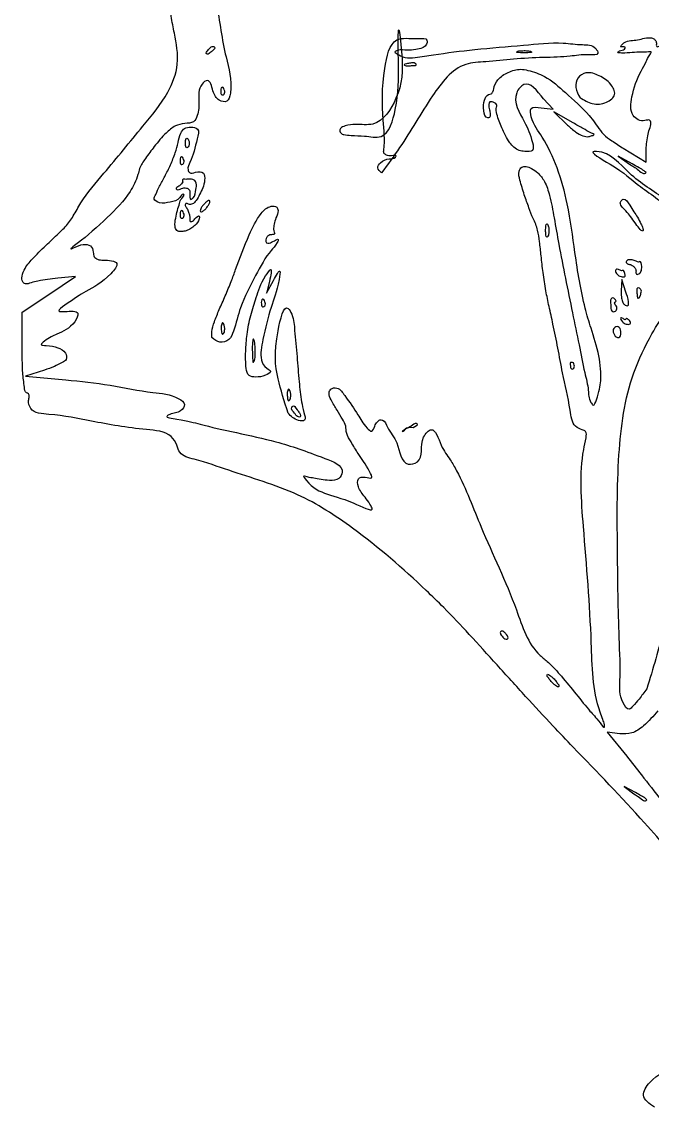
# Model space of a CAD drawing. Extents: x 7.4 to 44.5, y 24.7 to 60.9.
# Drawn here: x 7.36 to 19.78, y 24.82 to 46.21 of the extents above; entities that cross this region are included whole.
import ezdxf

# ---------------------------------------------------------------- set-up
doc = ezdxf.new("R2010")
doc.units = 0
doc.layers.add('Layer_1', color=7, linetype='CONTINUOUS')

msp = doc.modelspace()

# ---------------------------------------------------------------- linework, layer by layer
at = {"layer": 'Layer_1', "color": 7}
for p, q in [((11.15215, 45.726274), (11.15215, 45.726274)), ((17.383517, 45.631733), (17.383517, 45.631733)), ((15.129621, 45.378805), (15.129621, 45.378821)), ((11.339941, 44.895178), (11.339923, 44.895178)), ((18.359858, 44.717309), (18.359858, 44.717309)), ((17.595644, 44.51676), (17.832808, 44.488521)), ((17.832808, 44.488521), (17.640469, 44.691515)), ((18.224614, 44.219279), (17.841942, 44.437409)), ((17.841942, 44.437409), (18.113185, 44.177504)), ((10.637277, 43.902292), (10.637277, 43.902292)), ((13.704128, 43.989123), (13.704128, 43.989123)), ((18.637742, 43.993274), (18.637742, 43.993274)), ((19.209959, 43.720264), (19.660317, 43.445026)), ((19.660317, 43.445026), (19.660317, 43.66826)), ((10.539315, 43.524454), (10.539288, 43.524454)), ((19.385132, 43.41398), (19.109899, 43.565073)), ((19.109899, 43.565073), (19.352533, 43.393684)), ((14.449113, 43.236336), (14.449113, 43.237275)), ((19.660354, 43.242593), (19.660354, 43.242593)), ((10.787642, 42.907308), (10.787642, 42.907356)), ((10.539315, 42.464978), (10.539288, 42.464978)), ((10.874301, 42.484443), (10.874301, 42.484443)), ((19.49151, 42.365349), (19.49151, 42.365349)), ((10.393553, 42.344195), (10.393778, 42.344222)), ((17.727726, 42.209406), (17.727726, 42.209406)), ((19.178291, 41.303642), (19.178291, 41.303629)), ((19.508991, 41.473407), (19.508991, 41.473383)), ((7.896103, 40.842074), (8.420769, 41.194046)), ((8.420769, 41.194046), (8.069747, 41.160606)), ((12.184224, 40.863981), (12.320688, 41.11328)), ((12.239435, 41.097688), (12.184224, 40.863981)), ((19.182958, 41.134319), (19.171449, 40.911003)), ((19.260981, 40.885031), (19.182958, 41.134319)), ((19.260979, 40.885031), (19.260981, 40.885031)), ((19.529912, 40.96175), (19.529552, 40.96175)), ((7.37145, 40.490096), (7.896103, 40.842074)), ((12.140602, 40.719863), (12.140573, 40.719863)), ((19.072984, 40.707636), (19.073281, 40.707636)), ((7.370127, 39.695489), (7.37145, 40.490096)), ((11.34128, 40.255138), (11.340912, 40.255138)), ((19.278375, 40.368816), (19.278375, 40.368795)), ((19.159961, 40.10976), (19.159953, 40.10976)), ((11.108267, 39.990353), (11.108253, 39.990388)), ((11.944612, 39.912442), (11.944567, 39.912442)), ((11.771963, 39.718888), (11.771963, 39.718888)), ((18.227524, 39.494543), (18.227511, 39.494543)), ((7.807764, 39.348882), (7.436281, 39.230203)), ((7.436281, 39.230203), (8.227378, 39.156942)), ((12.642326, 38.946305), (12.641964, 38.946305)), ((12.784987, 38.568877), (12.784987, 38.568877)), ((12.608285, 38.50076), (12.608102, 38.500736)), ((15.069383, 38.220836), (15.06941, 38.220828)), ((16.910616, 34.135836), (16.910608, 34.135841)), ((17.87688, 33.229463), (17.87688, 33.229463)), ((19.675369, 33.069563), (19.675369, 33.069563)), ((19.143639, 32.183335), (18.896089, 32.212842)), ((18.896089, 32.212842), (19.278883, 31.739579)), ((19.45314, 31.022918), (19.227967, 31.141636)), ((19.227967, 31.141636), (19.418615, 31.001415)), ((19.678322, 30.882689), (19.678322, 30.882689))]:
    msp.add_line(p, q, dxfattribs=at)
for points, knots in [([(32.69483, 51.292425), (32.395135, 51.246487), (31.691654, 51.138656), (30.656169, 51.033799), (29.830127, 51.012382), (29.291718, 50.966593), (28.957193, 50.898406), (28.573978, 50.798324), (28.210856, 50.69205), (27.872953, 50.631191), (27.59456, 50.648029), (27.322325, 50.66261), (27.043744, 50.651071), (26.743712, 50.620682), (26.468339, 50.581763), (26.212595, 50.58309), (26.012534, 50.639555), (25.842922, 50.687121), (25.696371, 50.705821), (25.592388, 50.67646), (25.516275, 50.666362), (25.493384, 50.608222), (25.569691, 50.624282), (25.618034, 50.609153), (25.669083, 50.57639), (25.690476, 50.523289), (25.665855, 50.46977), (25.610708, 50.437269), (25.543357, 50.428476), (25.473126, 50.42932), (25.42993, 50.36843), (25.453847, 50.304987), (25.483667, 50.232353), (25.407574, 50.176077), (25.310066, 50.179328), (25.190247, 50.195334), (25.078533, 50.274537), (24.995142, 50.397295), (24.907668, 50.542439), (24.707252, 50.620764), (24.478095, 50.643066), (24.216037, 50.659974), (23.97055, 50.662505), (23.726426, 50.643017), (23.469585, 50.628799), (23.153821, 50.690231), (22.807138, 50.797786), (22.43928, 50.901351), (22.107174, 50.970423), (21.577387, 51.007706), (20.749334, 51.036273), (19.748276, 51.143923), (18.887105, 51.235464), (18.471789, 51.34363), (18.185497, 51.371509), (18.177676, 51.218579), (18.172257, 51.115815), (18.084187, 51.053654), (17.979555, 51.05139), (17.880283, 51.059098), (17.794815, 51.093457), (17.714572, 51.36754), (17.368871, 51.885255), (16.888999, 52.380907), (16.569496, 53.105264), (16.343877, 53.053393), (16.299752, 53.077746), (16.325147, 53.110712), (16.349664, 53.136411), (16.325225, 53.172896), (16.28369, 53.171117), (16.240432, 53.175732), (16.212933, 53.216793), (16.254036, 53.279446), (16.158479, 53.413917), (16.02403, 53.596807), (15.571273, 54.064144), (14.867992, 54.806398), (13.890996, 55.937118), (13.390263, 56.465481), (12.626369, 57.516672), (12.985737, 56.811243), (13.34189, 56.39982), (13.830524, 55.669777), (14.247469, 55.046523), (14.63678, 54.423125), (15.011909, 53.807654), (15.391185, 53.194464), (15.892821, 52.451041), (16.207479, 51.780808), (16.700274, 51.297674), (16.578392, 50.995877), (16.315708, 51.049679), (16.124989, 51.109551), (15.946745, 51.219388), (15.988886, 51.350162), (15.908076, 51.35853), (15.849852, 51.233776), (15.679369, 51.166146), (15.462624, 51.172443), (15.358621, 51.303927), (15.385487, 51.473684), (15.196502, 51.378015), (15.083863, 51.247537), (14.892155, 51.102111), (14.723538, 51.004256), (14.523676, 51.018455), (14.27513, 50.957089), (14.041477, 50.812268), (13.86514, 50.659523), (13.855906, 50.536784), (13.845432, 50.471344), (13.841699, 50.401417), (13.819878, 50.335078), (13.763567, 50.293576), (13.691636, 50.281897), (13.576232, 50.325216), (13.617144, 50.168045), (13.758956, 50.059934), (13.875918, 49.84896), (13.935295, 49.612169), (13.784366, 49.489178), (13.636634, 49.5344), (13.51202, 49.651637), (13.319677, 49.934861), (12.968027, 50.324594), (12.528681, 50.704401), (12.189631, 50.941127), (11.985813, 50.978635), (11.911453, 51.051099), (11.857372, 51.170367), (11.764474, 51.344375), (11.60346, 51.570813), (11.265752, 52.002393), (10.755518, 52.669492), (10.353222, 53.997575), (10.093267, 55.169396), (9.909255, 56.29538), (9.779476, 56.640044), (9.799358, 57.259475), (9.525274, 56.724204), (9.694798, 56.008314), (9.547232, 54.807044), (9.60435, 53.56417), (9.706876, 52.352618), (9.922119, 51.167317), (10.210371, 50.024357), (10.515132, 49.111841), (10.662682, 48.524705), (10.834197, 48.339522), (10.862214, 48.225838), (10.872075, 48.077662), (10.890281, 47.879661), (10.941571, 47.637975), (11.066384, 47.201195), (11.228835, 46.499446), (11.332657, 45.613607), (11.526916, 45.027323), (11.433187, 44.610327), (11.204287, 44.663705), (11.124085, 44.83085), (11.060827, 45.122385), (10.831523, 44.924702), (10.857222, 44.663419), (10.849449, 44.41269), (10.750095, 44.210664), (10.561625, 44.216586), (10.370182, 44.168258), (10.168685, 43.995268), (9.980106, 43.772996), (9.81063, 43.536926), (9.68474, 43.357408), (9.637022, 43.119521), (9.454103, 42.76278), (9.046785, 42.343929), (8.602543, 41.948658), (8.405543, 41.810262), (8.305555, 41.725651), (8.447034, 41.787234), (8.530966, 41.833968), (8.733773, 41.822882), (8.773972, 41.68744), (8.77311, 41.579611), (8.865968, 41.517519), (9.010251, 41.520294), (9.327741, 41.500228), (9.007958, 41.099371), (8.63308, 40.913637), (8.361226, 40.734863), (8.024573, 40.498536), (8.271037, 40.504079), (8.523561, 40.53403), (8.36386, 40.185893), (8.07802, 40.073913), (7.882837, 39.981719), (7.700944, 39.837411), (7.916104, 39.836626), (8.046139, 39.806763), (8.232298, 39.722217), (8.261691, 39.552861), (8.131807, 39.483218), (7.994581, 39.412878), (7.873926, 39.371546), (7.807764, 39.348882)], [0, 0, 0, 0, 0.909592, 2.135107, 3.118692, 3.388104, 3.754682, 4.140938, 4.576087, 4.890795, 5.163584, 5.40949, 5.709018, 5.998585, 6.31396, 6.543611, 6.758987, 6.932966, 7.076124, 7.189012, 7.264771, 7.284721, 7.340731, 7.405136, 7.461449, 7.511682, 7.562568, 7.623271, 7.695317, 7.767878, 7.819385, 7.888841, 7.963416, 8.02262, 8.131216, 8.253335, 8.379679, 8.526295, 8.699905, 8.871025, 9.143167, 9.393907, 9.657836, 9.878698, 10.129052, 10.425978, 10.836375, 11.219107, 11.572233, 11.851206, 12.811223, 14.04934, 14.91148, 15.310607, 15.470979, 15.598891, 15.692076, 15.772868, 15.890956, 15.998634, 16.078144, 16.14176, 16.817302, 17.896894, 18.501939, 18.557999, 18.586814, 18.619889, 18.65667, 18.683651, 18.727614, 18.77379, 18.809069, 18.852926, 18.970063, 19.230046, 19.583128, 20.877719, 22.425876, 23.599916, 24.214144, 24.437191, 25.401209, 26.1599, 26.976671, 27.675044, 28.359308, 29.138775, 29.844761, 31.017845, 31.489351, 31.619913, 31.860939, 32.126418, 32.305485, 32.383128, 32.412949, 32.508046, 32.736033, 32.937683, 33.105202, 33.206245, 33.293635, 33.565448, 33.815172, 33.991066, 34.133046, 34.402478, 34.740223, 34.977878, 35.032294, 35.103904, 35.177222, 35.242596, 35.306209, 35.371839, 35.476039, 35.535774, 35.744842, 36.042833, 36.246024, 36.402847, 36.516585, 36.677631, 36.909852, 37.542215, 38.241547, 38.664215, 38.750615, 38.850936, 38.959013, 39.143478, 39.441654, 39.790566, 40.790066, 41.93605, 43.873289, 44.548789, 45.105779, 45.424013, 45.53572, 46.519792, 47.770511, 49.051062, 50.273227, 51.408319, 52.665979, 53.791508, 54.334137, 54.417918, 54.537, 54.673506, 54.866332, 55.131702, 55.413612, 56.228186, 57.302116, 58.022015, 58.195812, 58.344929, 58.567899, 58.80147, 58.928779, 59.267008, 59.554883, 59.697155, 59.871681, 60.060147, 60.290808, 60.646031, 60.93742, 61.166702, 61.289939, 61.659691, 62.341002, 63.093984, 63.231081, 63.286933, 63.32706, 63.546739, 63.692939, 63.827015, 63.920566, 64.001859, 64.122209, 64.388322, 64.622048, 65.227908, 65.718309, 65.885501, 66.004138, 66.260253, 66.437931, 66.86581, 67.14686, 67.239212, 67.336444, 67.572793, 67.757752, 67.884912, 67.985627, 68.156762, 68.364541, 68.364541, 68.364541, 68.364541]), ([(8.069747, 41.160606), (8.002808, 41.15325), (7.87243, 41.138924), (7.695683, 41.106851), (7.553561, 41.081115), (7.446771, 41.029004), (7.35873, 41.094839), (7.363974, 41.221291), (7.434492, 41.389118), (7.61775, 41.598807), (7.860654, 41.828102), (8.102278, 42.057737), (8.282499, 42.233937), (8.403887, 42.433836), (8.591808, 42.776021), (9.083802, 43.343869), (9.663291, 44.060265), (10.227661, 44.729193), (10.481532, 45.381506), (10.386128, 45.906419), (10.311303, 46.262508), (10.274984, 46.485233), (10.367582, 46.576085), (10.429467, 46.583429), (10.457395, 46.629515), (10.363256, 46.618812), (10.331814, 46.808662), (10.268336, 47.077439), (10.244642, 47.560931), (10.180352, 48.137839), (10.059386, 48.78012), (9.894219, 49.408726), (9.720479, 49.99794), (9.581255, 50.493456), (9.499956, 50.796005), (9.466644, 50.919979)], [0, 0, 0, 0, 0.202305, 0.394033, 0.534222, 0.647379, 0.711282, 0.824654, 0.988164, 1.261605, 1.645027, 1.994455, 2.262926, 2.395072, 2.694005, 3.433022, 4.634705, 5.466878, 6.050371, 6.662973, 7.007783, 7.181328, 7.28796, 7.348506, 7.370573, 7.407919, 7.530119, 7.834478, 8.324434, 8.930893, 9.593614, 10.277162, 10.881445, 11.436173, 11.821282, 11.821282, 11.821282, 11.821282]), ([(19.660317, 43.66826), (19.662372, 43.715219), (19.666699, 43.814093), (19.691609, 43.957226), (19.717828, 44.095327), (19.773637, 44.194902), (19.727504, 44.297792), (19.576718, 44.228029), (19.325891, 44.369453), (19.380257, 44.809518), (19.498016, 45.139903), (19.662989, 45.416193), (19.701052, 45.524273), (19.783329, 45.629889), (19.666871, 45.612343), (19.565212, 45.617234), (19.365625, 45.603796), (19.25155, 45.592592), (19.072172, 45.601236), (19.17523, 45.663674), (19.247873, 45.65724), (19.253859, 45.740968), (19.124908, 45.690015), (19.263683, 45.861176), (19.45705, 45.822663), (19.662588, 45.911392), (19.799469, 45.891704), (19.848708, 45.849616), (19.871802, 45.794121), (19.850311, 45.720871), (19.925936, 45.72195), (20.007233, 45.880951), (20.318045, 46.003585), (20.782617, 46.132025), (21.273273, 46.15021), (21.690122, 46.157518), (21.978444, 46.181157), (22.31979, 46.282902), (22.931414, 46.40879), (23.995007, 46.535469), (25.169006, 46.685746), (26.41069, 46.754345), (26.909283, 46.754495), (27.667054, 46.677168), (27.453343, 46.517893), (27.189236, 46.539564), (26.950515, 46.500883), (26.258112, 46.528188), (26.731446, 46.45459), (27.140014, 46.475719), (27.808629, 46.421871), (28.404485, 46.368173), (28.933517, 46.294646), (29.365861, 46.217373), (29.70498, 46.159116), (30.132169, 46.108361), (30.653894, 45.925121), (31.155721, 45.412952), (31.328791, 44.869207), (31.384329, 44.520956), (31.344977, 44.326725), (31.201371, 44.303976), (31.062493, 44.283555), (31.014375, 44.107222), (31.048693, 43.936208), (31.07333, 43.748406), (31.098178, 43.626564), (31.151854, 43.457319), (31.505015, 43.725361), (31.795857, 43.916589), (32.217203, 44.359303), (32.6135, 44.802758), (33.066029, 45.127657), (33.472538, 45.316958), (33.782342, 45.230251), (33.989777, 45.099925), (34.069512, 44.938163), (34.07819, 44.835523), (34.111688, 44.789521), (34.187858, 44.777266), (34.287759, 44.704591), (34.314435, 44.528987), (34.283864, 44.418625), (34.228414, 44.291612), (34.163655, 44.35016), (34.180077, 44.437345), (34.184481, 44.523564), (34.123904, 44.588802), (34.06357, 44.522975), (34.018178, 44.459407), (33.982387, 44.366533), (33.972081, 44.2111), (33.894955, 43.992624), (33.7309, 43.782132), (33.542281, 43.630958), (33.306011, 43.681909), (33.350046, 43.976566), (33.481246, 44.294708), (33.764402, 44.702064), (33.417465, 45.114214), (33.223355, 44.864108), (33.089289, 44.691367)], [0, 0, 0, 0, 0.140898, 0.296665, 0.434694, 0.564033, 0.620739, 0.714045, 0.962184, 1.330722, 1.872342, 2.083857, 2.236794, 2.29807, 2.349515, 2.484438, 2.673732, 2.883548, 2.955405, 3.021697, 3.120573, 3.140848, 3.230166, 3.287871, 3.569909, 3.849126, 3.913931, 3.97382, 4.031601, 4.099324, 4.127204, 4.218664, 4.583735, 5.079347, 5.679424, 6.040663, 6.334108, 6.541955, 7.10667, 8.208272, 9.72829, 10.781407, 11.605015, 11.954795, 12.039877, 12.270479, 12.70032, 13.130305, 13.221245, 13.887289, 14.52072, 15.170969, 15.69808, 16.118872, 16.489411, 16.729524, 17.410578, 18.100937, 18.802005, 19.063515, 19.190311, 19.324556, 19.457269, 19.575614, 19.808849, 19.992952, 20.133069, 20.200299, 20.465754, 20.985615, 21.524122, 22.196137, 22.789414, 23.202775, 23.464864, 23.718704, 23.918496, 23.975591, 24.026515, 24.073556, 24.199802, 24.370112, 24.544853, 24.621205, 24.653586, 24.760438, 24.865798, 24.909478, 24.980882, 25.066608, 25.167429, 25.266506, 25.535023, 25.843332, 26.064962, 26.231107, 26.410841, 26.802209, 27.388852, 27.610561, 28.10559, 28.10559, 28.10559, 28.10559]), ([(13.704128, 43.989123), (13.685082, 43.996127), (13.650369, 44.008892), (13.62145, 44.059191), (13.640586, 44.131981), (13.768165, 44.175431), (13.975469, 44.20248), (14.413523, 44.132313), (14.846194, 44.821848), (14.882313, 45.332082), (14.76881, 46.331724), (14.783578, 45.145501), (14.7906, 44.710576), (14.569225, 43.870407), (14.126699, 43.972475), (13.888476, 43.96549), (13.752417, 43.982933), (13.704128, 43.989123)], [0, 0, 0, 0, 0.059371, 0.10821, 0.158725, 0.262987, 0.471096, 0.811152, 1.493606, 2.419571, 2.850517, 3.423852, 4.422902, 5.020662, 5.346784, 5.610884, 5.756186, 5.756186, 5.756186, 5.756186]), ([(14.449113, 43.237275), (14.412873, 43.268374), (14.343408, 43.327984), (14.443001, 43.468197), (14.576094, 43.520495), (14.699075, 43.510751), (14.759158, 43.58945), (14.622561, 43.562447), (14.560637, 43.576213), (14.483979, 43.617546), (14.520998, 43.87597), (14.459103, 44.416946), (14.451924, 45.096439), (14.643293, 45.957947), (15.053988, 45.863629), (15.373064, 45.900402), (15.335464, 45.741637), (15.239804, 45.687096), (15.11206, 45.659935), (14.941809, 45.643921), (14.818975, 45.672665), (14.679614, 45.615865), (14.817091, 45.547624), (14.923083, 45.495118), (15.173973, 45.511815), (15.614834, 45.587232), (16.333123, 45.678978), (17.181692, 45.741359), (17.89831, 45.820632), (18.365513, 45.755132), (18.634121, 45.764523), (18.755111, 45.549825), (18.425946, 45.578361), (18.140048, 45.517369), (17.60857, 45.511839), (17.062423, 45.482704), (16.556457, 45.425006), (15.919138, 45.397629), (15.358711, 44.65451), (14.932333, 43.89135), (14.570635, 43.401062), (14.449113, 43.236336)], [0, 0, 0, 0, 0.123528, 0.236784, 0.423186, 0.553661, 0.575867, 0.671857, 0.768791, 0.831803, 0.891434, 1.481961, 2.502767, 3.111511, 3.542559, 3.711221, 3.817206, 3.903731, 4.036428, 4.208137, 4.399531, 4.453896, 4.547241, 4.686266, 4.883158, 5.243696, 6.064975, 7.028336, 7.81596, 8.194934, 8.465298, 8.570399, 8.736733, 9.124008, 9.649329, 10.237304, 10.789109, 11.186142, 12.087338, 13.294584, 13.905421, 13.905421, 13.905421, 13.905421]), ([(11.15215, 45.726274), (11.139408, 45.728538), (11.108897, 45.733957), (11.062164, 45.697925), (11.034812, 45.65244), (10.976132, 45.596514), (11.033908, 45.562532), (11.082266, 45.619151), (11.132421, 45.648026), (11.171684, 45.692869), (11.157644, 45.716879), (11.15215, 45.726274)], [0, 0, 0, 0, 0.037663, 0.090184, 0.156667, 0.226339, 0.246464, 0.326505, 0.39659, 0.443648, 0.4739, 0.4739, 0.4739, 0.4739]), ([(17.383517, 45.631733), (17.357097, 45.636529), (17.301347, 45.646648), (17.213305, 45.642276), (17.156255, 45.643305), (17.085145, 45.611284), (17.187365, 45.599949), (17.258245, 45.600725), (17.329951, 45.599391), (17.431083, 45.612007), (17.397457, 45.625952), (17.383517, 45.631733)], [0, 0, 0, 0, 0.080967, 0.170854, 0.25183, 0.284638, 0.33098, 0.439954, 0.548923, 0.595262, 0.628077, 0.628077, 0.628077, 0.628077]), ([(15.129621, 45.378821), (15.118966, 45.387807), (15.088273, 45.413693), (15.011382, 45.397), (14.963175, 45.388681), (14.874492, 45.371617), (14.937515, 45.338834), (15.000937, 45.347787), (15.062729, 45.349378), (15.141092, 45.347792), (15.132123, 45.372039), (15.129621, 45.378805)], [0, 0, 0, 0, 0.040595, 0.116935, 0.200218, 0.249325, 0.274003, 0.359498, 0.44787, 0.496509, 0.515331, 0.515331, 0.515331, 0.515331]), ([(17.640469, 44.691515), (17.509672, 44.860742), (17.320024, 45.10611), (16.987497, 44.695701), (17.267348, 44.265526), (17.39464, 43.961642), (17.466102, 43.643967), (17.276538, 43.655295), (17.156465, 43.672393), (17.049713, 43.734708), (16.927649, 43.883293), (16.822343, 44.110097), (16.728022, 44.342196), (16.692962, 44.498991), (16.729449, 44.570097), (16.691995, 44.606863), (16.64969, 44.62961), (16.579052, 44.649183), (16.55177, 44.563705), (16.578822, 44.484147), (16.588711, 44.403253), (16.589018, 44.327579), (16.490498, 44.304221), (16.456359, 44.497495), (16.448477, 44.640375), (16.525324, 44.782638), (16.611658, 44.788165), (16.650241, 44.834498), (16.661515, 44.937596), (16.73857, 45.097179), (16.939852, 45.22764), (17.153973, 45.291355), (17.344621, 45.256344), (17.502018, 45.20988), (17.768814, 45.093011), (18.100102, 44.783918), (18.491779, 44.450252), (18.705043, 44.144373), (18.840376, 43.964797), (19.001941, 43.8564), (19.134494, 43.769652), (19.209959, 43.720264)], [0, 0, 0, 0, 0.48148, 0.698116, 1.281617, 1.728299, 1.880528, 2.036337, 2.150653, 2.26959, 2.389961, 2.724744, 3.009127, 3.153467, 3.184982, 3.226116, 3.285073, 3.346212, 3.399648, 3.505657, 3.599043, 3.658359, 3.694964, 3.852989, 4.06478, 4.202629, 4.255276, 4.308909, 4.366372, 4.564103, 4.814396, 5.065776, 5.212064, 5.388112, 5.559079, 6.07988, 6.729347, 7.097225, 7.195481, 7.400866, 7.672375, 7.672375, 7.672375, 7.672375]), ([(18.359858, 44.717309), (18.322287, 44.781633), (18.25129, 44.903181), (18.294819, 45.120574), (18.500871, 45.243343), (18.751947, 45.153554), (18.956218, 45.020344), (19.094552, 44.767585), (18.864332, 44.590092), (18.598172, 44.571983), (18.43785, 44.669749), (18.359858, 44.717309)], [0, 0, 0, 0, 0.218097, 0.412127, 0.594849, 0.863028, 1.144273, 1.356972, 1.576798, 1.859403, 2.127115, 2.127115, 2.127115, 2.127115]), ([(11.339923, 44.895178), (11.33137, 44.909673), (11.317608, 44.932997), (11.277492, 44.904556), (11.280549, 44.855835), (11.27811, 44.810523), (11.297258, 44.767145), (11.338098, 44.773069), (11.359344, 44.806591), (11.361594, 44.85206), (11.347502, 44.880122), (11.339941, 44.895178)], [0, 0, 0, 0, 0.040505, 0.065178, 0.119323, 0.174503, 0.209443, 0.238943, 0.277001, 0.320023, 0.369828, 0.369828, 0.369828, 0.369828]), ([(8.227378, 39.156942), (8.518753, 39.12736), (9.091941, 39.069165), (9.842178, 38.902066), (10.331171, 38.88011), (10.607691, 38.683714), (10.473042, 38.4944), (10.336733, 38.508608), (10.156161, 38.41453), (10.602455, 38.363293), (11.09308, 38.207308), (12.293595, 37.991636), (13.053845, 37.716307), (13.747765, 37.45128), (13.609846, 37.176454), (13.378199, 37.167988), (13.152067, 37.215322), (13.028236, 37.231914), (12.897717, 37.269893), (13.166518, 36.881166), (13.515686, 36.947958), (14.388307, 36.484979), (14.115015, 36.863269), (13.991825, 36.99991), (13.958321, 37.226374), (14.11554, 37.257353), (14.29223, 37.187185), (14.151364, 37.487515), (14.014806, 37.648417), (13.862329, 37.913222), (13.767108, 38.064483), (13.747713, 38.174149), (13.746801, 38.272647), (13.667914, 38.396885), (13.568508, 38.566727), (13.469507, 38.731085), (13.397256, 38.876179), (13.445411, 38.99678), (13.615353, 39.011256), (13.772988, 38.77156), (13.974931, 38.505492), (14.09179, 38.275661), (14.265515, 38.103663), (14.311347, 38.247239), (14.352088, 38.319036), (14.407202, 38.376005), (14.514096, 38.362254), (14.584479, 38.145886), (14.802055, 37.932702), (14.835927, 37.438341), (15.315005, 37.556916), (15.157061, 37.940892), (15.488644, 38.287536), (15.611192, 37.82891), (15.789493, 37.615001), (16.091126, 37.078977), (16.459765, 36.069943), (17.043619, 34.899559), (17.350048, 33.881444), (17.782706, 33.561288), (18.009812, 33.291977), (18.274701, 32.982782), (18.542693, 32.631889), (18.681609, 32.498146), (18.849269, 32.268842), (18.835914, 32.388838), (18.80389, 32.474456), (18.600645, 33.000341), (18.592256, 34.292608), (18.445347, 35.979724), (18.338711, 37.39842), (18.471219, 37.966695), (18.496801, 38.140853), (18.376813, 38.182268), (18.200364, 38.255994), (18.148301, 38.725642), (18.026737, 39.205641), (17.924553, 39.77933), (17.836316, 40.214182), (17.751173, 40.58932), (17.681575, 40.927537), (17.629635, 41.260331), (17.594477, 41.584148), (17.566031, 41.863201), (17.535021, 42.072371), (17.490958, 42.226311), (17.416003, 42.366036), (17.348062, 42.562021), (17.254597, 42.812497), (17.186845, 43.049902), (17.136825, 43.240731), (17.199394, 43.359783), (17.307312, 43.368369), (17.415072, 43.321571), (17.546444, 43.229527), (17.683738, 43.050362), (17.777413, 42.740721), (17.853088, 42.323839), (17.949722, 41.778392), (18.071815, 41.155421), (18.204955, 40.495066), (18.338581, 39.874814), (18.430751, 39.368533), (18.531908, 38.983826), (18.526015, 38.775954), (18.63327, 38.620458), (18.728152, 38.898781), (18.786829, 39.1479), (18.743256, 39.668267), (18.589187, 40.123234), (18.442194, 40.613031), (18.34129, 41.110788), (18.237637, 41.797273), (18.142461, 42.553035), (17.933597, 43.314751), (17.664255, 43.900779), (17.415662, 44.208361), (17.354083, 44.556747), (17.5099, 44.530954), (17.595644, 44.51676)], [0, 0, 0, 0, 0.881075, 1.73323, 2.261719, 2.417926, 2.562779, 2.790698, 2.850678, 3.056254, 3.524506, 5.052981, 6.071721, 6.510417, 6.647803, 6.840335, 7.148897, 7.28525, 7.354567, 7.375293, 8.465145, 8.857275, 9.128876, 9.374621, 9.528468, 9.66364, 9.790679, 9.917607, 10.34269, 10.607491, 10.797139, 10.874578, 10.938506, 11.089124, 11.298773, 11.533425, 11.675423, 11.756189, 11.879845, 12.09119, 12.549813, 12.868352, 12.977217, 13.093066, 13.186216, 13.255641, 13.30685, 13.477941, 13.838498, 14.311425, 14.495483, 15.000518, 15.209731, 15.571761, 15.913672, 16.161594, 17.372114, 19.146402, 20.155217, 20.369903, 20.744642, 21.200458, 21.6312, 21.939514, 22.05931, 22.10576, 22.21613, 22.36823, 23.74753, 26.046728, 27.560986, 27.798756, 27.920425, 27.994209, 28.142574, 28.479258, 29.228582, 29.725288, 30.205097, 30.564212, 30.87842, 31.241023, 31.574092, 31.855462, 32.08259, 32.207819, 32.333252, 32.556412, 32.829396, 33.132761, 33.306048, 33.401416, 33.48804, 33.599005, 33.752267, 33.964517, 34.261851, 34.711086, 35.238497, 35.922636, 36.615457, 37.26089, 37.820742, 38.173828, 38.420038, 38.488072, 38.611342, 38.995387, 39.484077, 40.052844, 40.464633, 41.01118, 41.576108, 42.548367, 43.28689, 43.957473, 44.412538, 44.577701, 44.779798, 44.779798, 44.779798, 44.779798]), ([(10.393778, 42.344222), (10.40279, 42.394307), (10.420366, 42.491982), (10.469676, 42.626148), (10.485413, 42.721876), (10.580245, 42.798705), (10.513814, 42.825133), (10.458024, 42.687915), (10.279841, 42.663172), (10.110306, 42.615548), (9.940794, 42.704086), (10.017151, 42.840856), (10.073951, 42.983802), (10.184824, 43.17559), (10.293268, 43.392675), (10.382328, 43.61622), (10.44531, 43.827933), (10.468769, 44.000029), (10.561475, 44.128564), (10.690215, 44.141731), (10.874547, 44.116479), (10.781874, 43.776287), (10.738033, 43.551219), (10.613548, 43.328155), (10.672309, 43.211453), (10.796411, 43.259847), (10.964425, 43.26293), (10.973796, 43.021244), (10.888522, 42.857961), (10.80918, 42.697268), (10.733382, 42.618122), (10.655207, 42.606306), (10.59966, 42.644134), (10.567966, 42.594995), (10.612386, 42.547024), (10.63904, 42.483155), (10.662501, 42.408972), (10.67849, 42.346884), (10.661967, 42.274716), (10.732317, 42.272709), (10.763293, 42.329823), (10.869125, 42.42234), (10.852772, 42.279852), (10.783482, 42.214275), (10.694668, 42.133215), (10.603254, 42.093037), (10.510045, 42.074541), (10.403915, 42.08497), (10.366823, 42.210445), (10.383031, 42.291549), (10.393553, 42.344195)], [0, 0, 0, 0, 0.153854, 0.300041, 0.408244, 0.494043, 0.5057, 0.599726, 0.808366, 1.021967, 1.147075, 1.241954, 1.418742, 1.640312, 1.892451, 2.150452, 2.360405, 2.553051, 2.671228, 2.795873, 2.934397, 3.125977, 3.61202, 3.762934, 3.826577, 3.94432, 4.099041, 4.240453, 4.537753, 4.677527, 4.776818, 4.849601, 4.904931, 4.931563, 4.99198, 5.068938, 5.149248, 5.217259, 5.278341, 5.307085, 5.389224, 5.491793, 5.547842, 5.703816, 5.799273, 5.902325, 5.996892, 6.091794, 6.17972, 6.342386, 6.342386, 6.342386, 6.342386]), ([(18.113185, 44.177504), (18.166302, 44.130074), (18.259426, 44.046921), (18.396372, 43.962206), (18.516371, 43.940643), (18.581029, 43.970923), (18.629906, 43.973532), (18.636532, 43.990225), (18.637742, 43.993274)], [0, 0, 0, 0, 0.213021, 0.373463, 0.483036, 0.552729, 0.595487, 0.605045, 0.605045, 0.605045, 0.605045]), ([(18.637742, 43.993274), (18.615084, 44.004451), (18.541849, 44.040575), (18.405019, 44.117673), (18.290253, 44.18231), (18.224614, 44.219279)], [0, 0, 0, 0, 0.075787, 0.244952, 0.470975, 0.470975, 0.470975, 0.470975]), ([(10.637277, 43.902292), (10.628278, 43.911878), (10.609625, 43.931749), (10.585053, 43.876467), (10.587803, 43.824381), (10.585531, 43.772306), (10.608751, 43.716998), (10.647559, 43.753358), (10.657301, 43.796097), (10.660365, 43.852635), (10.644844, 43.886018), (10.637277, 43.902292)], [0, 0, 0, 0, 0.03109, 0.064446, 0.132588, 0.200742, 0.234083, 0.265204, 0.31845, 0.374425, 0.427673, 0.427673, 0.427673, 0.427673]), ([(20.471, 42.334197), (20.331547, 42.461679), (19.972664, 42.789753), (19.331036, 43.149295), (18.955506, 43.654976), (18.500739, 43.662395), (19.200151, 43.281963), (19.404622, 43.061736), (19.846846, 42.756765), (20.113259, 42.530729), (20.36761, 42.347317), (20.468323, 42.13163), (20.700135, 42.129274), (20.575166, 42.240985), (20.471, 42.334099)], [0, 0, 0, 0, 0.564202, 1.451968, 2.225372, 2.273633, 2.676797, 3.370928, 3.787718, 4.170213, 4.436218, 4.734841, 4.784361, 5.032308, 5.032308, 5.032308, 5.032308]), ([(10.539288, 43.524454), (10.530733, 43.538944), (10.516965, 43.562264), (10.47685, 43.533818), (10.479906, 43.485099), (10.477469, 43.439791), (10.496612, 43.396417), (10.537457, 43.402346), (10.558691, 43.435881), (10.560958, 43.481344), (10.546872, 43.509401), (10.539315, 43.524454)], [0, 0, 0, 0, 0.040502, 0.06518, 0.119327, 0.174498, 0.209434, 0.238927, 0.27701, 0.320022, 0.369812, 0.369812, 0.369812, 0.369812]), ([(19.352533, 43.393684), (19.410535, 43.359717), (19.497596, 43.308735), (19.610276, 43.204207), (19.650636, 43.235144), (19.660354, 43.242593)], [0, 0, 0, 0, 0.217507, 0.326471, 0.361029, 0.361029, 0.361029, 0.361029]), ([(19.660354, 43.242593), (19.647967, 43.253153), (19.605994, 43.288937), (19.511013, 43.342043), (19.431238, 43.387632), (19.385132, 43.41398)], [0, 0, 0, 0, 0.048767, 0.165249, 0.324758, 0.324758, 0.324758, 0.324758]), ([(10.787642, 42.907356), (10.797673, 42.949333), (10.813701, 43.016408), (10.75655, 43.114424), (10.655726, 43.114484), (10.591057, 43.105177), (10.525496, 43.112028), (10.523535, 43.079521), (10.540362, 43.052105), (10.497766, 43.010468), (10.467739, 42.970656), (10.380241, 42.936797), (10.43787, 42.888984), (10.50869, 42.934114), (10.590129, 42.947437), (10.668715, 42.908525), (10.67417, 42.825056), (10.6609, 42.68068), (10.784277, 42.770571), (10.786191, 42.848329), (10.787642, 42.907308)], [0, 0, 0, 0, 0.125259, 0.200152, 0.304072, 0.385115, 0.4323, 0.446315, 0.472818, 0.520297, 0.589413, 0.663202, 0.684146, 0.776502, 0.873105, 0.933129, 1.00782, 1.131223, 1.186286, 1.35922, 1.35922, 1.35922, 1.35922]), ([(10.874301, 42.484443), (10.878011, 42.499504), (10.887021, 42.536076), (10.92316, 42.587288), (10.968024, 42.640137), (11.009271, 42.672585), (11.053206, 42.69979), (11.076649, 42.663085), (11.050498, 42.620142), (11.021341, 42.568441), (10.973873, 42.515773), (10.934215, 42.483211), (10.888019, 42.456167), (10.878109, 42.476593), (10.874301, 42.484443)], [0, 0, 0, 0, 0.046166, 0.112107, 0.186151, 0.248392, 0.284996, 0.307849, 0.354004, 0.419942, 0.493992, 0.55623, 0.592836, 0.615684, 0.615684, 0.615684, 0.615684]), ([(11.108253, 39.990388), (11.105264, 40.0281), (11.09686, 40.134122), (11.161223, 40.319126), (11.253673, 40.553177), (11.373731, 40.815176), (11.481321, 41.078981), (11.630437, 41.482929), (11.799093, 41.94172), (12.011995, 42.381579), (12.216536, 42.586222), (12.387397, 42.585197), (12.425144, 42.463915), (12.365144, 42.356531), (12.333118, 42.23428), (12.316921, 42.137592), (12.324718, 42.077003), (12.353446, 42.040911), (12.317624, 42.016319), (12.276223, 42.019087), (12.223496, 42.008313), (12.181784, 41.968334), (12.170135, 41.916617), (12.169699, 41.846867), (12.262583, 41.851934), (12.309978, 41.888209), (12.43564, 41.950037), (12.365514, 41.801429), (12.193176, 41.63889), (11.943894, 41.167704), (11.672215, 40.655064), (11.570525, 40.213743), (11.465171, 39.934228), (11.254856, 39.868302), (11.156565, 39.95014), (11.108267, 39.990353)], [0, 0, 0, 0, 0.112678, 0.316782, 0.574584, 0.872439, 1.17949, 1.429467, 2.164055, 2.645771, 2.890486, 2.997375, 3.069456, 3.22247, 3.350275, 3.451746, 3.51019, 3.537646, 3.564625, 3.61193, 3.667086, 3.719711, 3.772675, 3.83268, 3.880748, 3.996326, 4.076006, 4.140012, 4.336263, 4.917631, 5.616831, 6.09998, 6.287315, 6.472769, 6.651934, 6.651934, 6.651934, 6.651934]), ([(19.49151, 42.365349), (19.443723, 42.433433), (19.366618, 42.543289), (19.247237, 42.755629), (19.102673, 42.63379), (19.32838, 42.433659), (19.380004, 42.328463), (19.60732, 42.033921), (19.598485, 42.163976), (19.551637, 42.243837), (19.51389, 42.320122), (19.49151, 42.365349)], [0, 0, 0, 0, 0.279051, 0.45026, 0.517883, 0.727512, 1.051975, 1.244544, 1.280879, 1.383789, 1.533652, 1.533652, 1.533652, 1.533652]), ([(10.539288, 42.464978), (10.530733, 42.479469), (10.516967, 42.502789), (10.476848, 42.474347), (10.479907, 42.425623), (10.477468, 42.380313), (10.496612, 42.336938), (10.537457, 42.342863), (10.558691, 42.376399), (10.560958, 42.421863), (10.546872, 42.449923), (10.539315, 42.464978)], [0, 0, 0, 0, 0.040504, 0.06518, 0.11933, 0.174507, 0.209443, 0.238936, 0.277018, 0.32003, 0.369825, 0.369825, 0.369825, 0.369825]), ([(17.727726, 42.209406), (17.719417, 42.222084), (17.700727, 42.250604), (17.680236, 42.166985), (17.68292, 42.100259), (17.680873, 42.033929), (17.699729, 41.949745), (17.741119, 42.006777), (17.744616, 42.061328), (17.749222, 42.138385), (17.734682, 42.186423), (17.727726, 42.209406)], [0, 0, 0, 0, 0.034019, 0.076526, 0.17163, 0.266763, 0.309251, 0.343309, 0.415188, 0.493552, 0.565432, 0.565432, 0.565432, 0.565432]), ([(19.508991, 41.473383), (19.481866, 41.487665), (19.430807, 41.514548), (19.353097, 41.528398), (19.293309, 41.522243), (19.25635, 41.483378), (19.287309, 41.442555), (19.339667, 41.43317), (19.399852, 41.408884), (19.446236, 41.359925), (19.468994, 41.304577), (19.451277, 41.236612), (19.51922, 41.233878), (19.57116, 41.297587), (19.580409, 41.378099), (19.559423, 41.516692), (19.518584, 41.48164), (19.508991, 41.473407)], [0, 0, 0, 0, 0.091539, 0.172312, 0.232635, 0.269588, 0.302851, 0.359343, 0.428589, 0.494225, 0.553146, 0.614067, 0.642214, 0.723257, 0.826309, 0.933187, 0.966, 0.966, 0.966, 0.966]), ([(12.320688, 41.11328), (12.375841, 41.215672), (12.472209, 41.394578), (12.401317, 40.928101), (12.257694, 40.589355), (12.128444, 40.037852), (12.03833, 39.606215), (12.142206, 39.403397), (12.305853, 39.319316), (12.119604, 39.221359), (11.999578, 39.207754), (11.809952, 39.220285), (11.766678, 39.456307), (11.769808, 39.611792), (11.771963, 39.718888)], [0, 0, 0, 0, 0.224163, 0.39167, 0.96319, 1.615029, 2.020348, 2.213989, 2.306867, 2.429728, 2.629658, 2.761648, 2.913385, 3.249213, 3.249213, 3.249213, 3.249213]), ([(11.771963, 39.718888), (11.778677, 39.830742), (11.793006, 40.069482), (11.862713, 40.421311), (11.997355, 40.82141), (12.069672, 41.080046), (12.310034, 41.415493), (12.26575, 41.216147), (12.239435, 41.097688)], [0, 0, 0, 0, 0.335233, 0.715521, 1.083914, 1.5488, 1.707343, 1.939535, 1.939535, 1.939535, 1.939535]), ([(19.178291, 41.303629), (19.159066, 41.314623), (19.128505, 41.3321), (19.074265, 41.347737), (19.04727, 41.293617), (19.093809, 41.22976), (19.153484, 41.185134), (19.260383, 41.179881), (19.238471, 41.256285), (19.218838, 41.32834), (19.186594, 41.308699), (19.178291, 41.303642)], [0, 0, 0, 0, 0.069857, 0.111047, 0.139947, 0.222964, 0.310495, 0.388499, 0.441188, 0.516014, 0.541962, 0.541962, 0.541962, 0.541962]), ([(19.171449, 40.911003), (19.171185, 40.871714), (19.170705, 40.800127), (19.187636, 40.706997), (19.221135, 40.63848), (19.319294, 40.593166), (19.31192, 40.752161), (19.282537, 40.828802), (19.260979, 40.885031)], [0, 0, 0, 0, 0.118238, 0.215439, 0.276115, 0.356551, 0.429297, 0.629686, 0.629686, 0.629686, 0.629686]), ([(19.529552, 40.96175), (19.51363, 40.967261), (19.491351, 40.974972), (19.469316, 40.934937), (19.485039, 40.876324), (19.479096, 40.823666), (19.492642, 40.750221), (19.544648, 40.785044), (19.549633, 40.843152), (19.580788, 40.918444), (19.54418, 40.949605), (19.529912, 40.96175)], [0, 0, 0, 0, 0.041797, 0.058485, 0.124071, 0.207866, 0.250855, 0.278803, 0.351554, 0.432873, 0.484806, 0.484806, 0.484806, 0.484806]), ([(12.140573, 40.719863), (12.132019, 40.73435), (12.118253, 40.757665), (12.078137, 40.72923), (12.081186, 40.680507), (12.078765, 40.635202), (12.097892, 40.591822), (12.138744, 40.597743), (12.159975, 40.631283), (12.162245, 40.676747), (12.148159, 40.704807), (12.140602, 40.719863)], [0, 0, 0, 0, 0.040497, 0.065172, 0.119319, 0.174495, 0.209426, 0.238926, 0.277007, 0.32002, 0.369816, 0.369816, 0.369816, 0.369816]), ([(19.073281, 40.707636), (19.05242, 40.741532), (19.023281, 40.788882), (18.942761, 40.736028), (18.972629, 40.639846), (18.954361, 40.553569), (19.006695, 40.485975), (19.082683, 40.516989), (19.096042, 40.602929), (19.015403, 40.662485), (19.057721, 40.695668), (19.072984, 40.707636)], [0, 0, 0, 0, 0.093976, 0.131276, 0.243517, 0.344462, 0.3948, 0.462782, 0.533184, 0.621099, 0.670695, 0.670695, 0.670695, 0.670695]), ([(19.675369, 33.069563), (19.795385, 33.464111), (20.099709, 34.46457), (20.283983, 36.016666), (20.540917, 37.344671), (20.89947, 38.130475), (21.000935, 38.651233), (21.009312, 39.243835), (20.945488, 39.881939), (20.821987, 40.424161), (20.460863, 40.790054), (20.032141, 40.492689), (19.726954, 40.001854), (19.271485, 39.061138), (19.077999, 37.584175), (19.097271, 35.829134), (19.112467, 34.361645), (19.164169, 33.341991), (19.124558, 32.901565), (19.306249, 32.623348), (19.426777, 32.755184), (19.535072, 32.879043), (19.624361, 33.000295), (19.675369, 33.069563)], [0, 0, 0, 0, 1.234831, 3.131174, 4.684414, 5.260592, 5.710104, 6.263832, 7.035675, 7.617882, 7.957197, 8.328785, 8.918556, 9.764492, 11.404373, 13.33751, 15.016324, 15.862299, 16.300621, 16.473006, 16.560804, 16.751145, 17.004769, 17.004769, 17.004769, 17.004769]), ([(12.608102, 38.500736), (12.533533, 38.73509), (12.358527, 39.285091), (12.32194, 39.788706), (12.538689, 40.720941), (12.721567, 40.378972), (12.737716, 40.071622), (12.786451, 39.617589), (12.816563, 39.156918), (12.863346, 38.772483), (12.90305, 38.550847), (12.979482, 38.334653), (12.746334, 38.354917), (12.663802, 38.442109), (12.608285, 38.50076)], [0, 0, 0, 0, 0.701987, 1.647483, 2.134997, 2.272038, 2.596358, 3.11542, 3.608948, 4.007598, 4.226394, 4.37645, 4.497812, 4.747206, 4.747206, 4.747206, 4.747206]), ([(11.340912, 40.255138), (11.332965, 40.270761), (11.318176, 40.299836), (11.287628, 40.236977), (11.292301, 40.176334), (11.291187, 40.1166), (11.303752, 40.043782), (11.350957, 40.074127), (11.356708, 40.125434), (11.361668, 40.189816), (11.348103, 40.233278), (11.34128, 40.255138)], [0, 0, 0, 0, 0.03818, 0.071054, 0.150528, 0.234331, 0.277325, 0.305274, 0.362221, 0.429408, 0.4974, 0.4974, 0.4974, 0.4974]), ([(19.278375, 40.368795), (19.268157, 40.356453), (19.241468, 40.324217), (19.206552, 40.375369), (19.13205, 40.385986), (19.198731, 40.284206), (19.255614, 40.25442), (19.340201, 40.241704), (19.361706, 40.29619), (19.32537, 40.334993), (19.295978, 40.356147), (19.278375, 40.368816)], [0, 0, 0, 0, 0.040555, 0.105931, 0.136877, 0.219891, 0.307423, 0.385434, 0.413576, 0.45851, 0.525601, 0.525601, 0.525601, 0.525601]), ([(19.159953, 40.10976), (19.158171, 40.130417), (19.155001, 40.167178), (19.114879, 40.20937), (19.061178, 40.205498), (19.020051, 40.174373), (19.003582, 40.12124), (19.031155, 40.058003), (19.069382, 39.977859), (19.171615, 40.006549), (19.164696, 40.067824), (19.159961, 40.10976)], [0, 0, 0, 0, 0.061016, 0.108583, 0.156802, 0.207826, 0.256054, 0.309435, 0.416796, 0.465903, 0.572387, 0.572387, 0.572387, 0.572387]), ([(11.944567, 39.912442), (11.93725, 39.938042), (11.921601, 39.99279), (11.900062, 39.847439), (11.90333, 39.73922), (11.905506, 39.636331), (11.912904, 39.475997), (11.96185, 39.570356), (11.956601, 39.655159), (11.96396, 39.785126), (11.950935, 39.870831), (11.944612, 39.912442)], [0, 0, 0, 0, 0.055301, 0.118263, 0.278818, 0.443924, 0.518513, 0.558763, 0.673477, 0.807816, 0.934583, 0.934583, 0.934583, 0.934583]), ([(21.386141, 27.158139), (21.288255, 27.337287), (21.087267, 27.705131), (20.944566, 28.22406), (20.882763, 28.793845), (20.423031, 29.524735), (19.511423, 30.58335), (18.56395, 31.565899), (17.774398, 32.388118), (17.275777, 32.929418), (16.730606, 33.535388), (16.196945, 34.121999), (15.734374, 34.613199), (14.992008, 35.336372), (14.069786, 36.135594), (12.777548, 36.978146), (11.644355, 37.290666), (10.915831, 37.561047), (10.474325, 37.660176), (10.418981, 37.889509), (10.258674, 38.14413), (9.591088, 38.185335), (8.805417, 38.326025), (8.089879, 38.474718), (7.547436, 38.497102), (7.481225, 38.725905), (7.51066, 38.816235), (7.502683, 38.884479), (7.423844, 38.904424), (7.403762, 39.079049), (7.372299, 39.32615), (7.370927, 39.559553), (7.370127, 39.695489)], [0, 0, 0, 0, 0.610755, 1.254059, 1.601185, 2.316146, 3.7704, 5.822532, 6.398159, 7.191175, 8.030019, 8.84355, 9.570362, 10.053593, 11.952554, 13.222648, 14.659691, 15.376301, 15.69016, 15.84015, 16.047099, 16.551592, 17.649381, 18.496157, 18.872995, 19.035264, 19.111823, 19.167702, 19.210122, 19.327274, 19.614364, 20.014768, 20.014768, 20.014768, 20.014768]), ([(18.227511, 39.494543), (18.21454, 39.497502), (18.196852, 39.501537), (18.159519, 39.500449), (18.17108, 39.447154), (18.165113, 39.41066), (18.184924, 39.366358), (18.225643, 39.37247), (18.246942, 39.405934), (18.249178, 39.451428), (18.235086, 39.479487), (18.227524, 39.494543)], [0, 0, 0, 0, 0.041367, 0.056416, 0.098705, 0.153884, 0.188815, 0.218339, 0.256399, 0.299422, 0.349232, 0.349232, 0.349232, 0.349232]), ([(12.641964, 38.946305), (12.634011, 38.961927), (12.619211, 38.991), (12.588678, 38.928137), (12.593353, 38.867501), (12.592238, 38.807776), (12.604804, 38.734962), (12.652, 38.765312), (12.65776, 38.81661), (12.662717, 38.880989), (12.64915, 38.924447), (12.642326, 38.946305)], [0, 0, 0, 0, 0.038185, 0.071062, 0.150524, 0.234316, 0.277307, 0.305253, 0.362196, 0.429377, 0.497365, 0.497365, 0.497365, 0.497365]), ([(12.784987, 38.568877), (12.754912, 38.614429), (12.715949, 38.673441), (12.653412, 38.582373), (12.725691, 38.515874), (12.767771, 38.45253), (12.804112, 38.423767), (12.849656, 38.418602), (12.857945, 38.467463), (12.829302, 38.51443), (12.801292, 38.548844), (12.784987, 38.568877)], [0, 0, 0, 0, 0.113202, 0.146652, 0.275634, 0.335982, 0.383009, 0.415171, 0.446786, 0.502352, 0.579754, 0.579754, 0.579754, 0.579754]), ([(15.06941, 38.220828), (15.121711, 38.244197), (15.180217, 38.270339), (15.106283, 38.315788), (15.039046, 38.237018), (14.945894, 38.20048), (14.900261, 38.177393), (14.843909, 38.127229), (14.907646, 38.161322), (14.937426, 38.23122), (15.021001, 38.224643), (15.069383, 38.220836)], [0, 0, 0, 0, 0.105131, 0.117606, 0.236769, 0.336404, 0.410528, 0.444174, 0.466334, 0.558547, 0.685324, 0.685324, 0.685324, 0.685324]), ([(16.910608, 34.135841), (16.899284, 34.151379), (16.879033, 34.179163), (16.842237, 34.206248), (16.801795, 34.208365), (16.783758, 34.175977), (16.794578, 34.13848), (16.833605, 34.093592), (16.876292, 34.03296), (16.965942, 34.059826), (16.933192, 34.104821), (16.910616, 34.135836)], [0, 0, 0, 0, 0.05739, 0.102629, 0.134823, 0.163159, 0.198327, 0.244393, 0.346449, 0.384214, 0.468002, 0.468002, 0.468002, 0.468002]), ([(17.87688, 33.229463), (17.856726, 33.251813), (17.819957, 33.292589), (17.771686, 33.326411), (17.723552, 33.366615), (17.700314, 33.326243), (17.738665, 33.283036), (17.775373, 33.226963), (17.834509, 33.166411), (17.881864, 33.13252), (17.930139, 33.092326), (17.95331, 33.132691), (17.915483, 33.175936), (17.891587, 33.209071), (17.87688, 33.229463)], [0, 0, 0, 0, 0.08741, 0.159475, 0.202868, 0.223015, 0.272186, 0.350885, 0.438293, 0.510355, 0.553742, 0.573889, 0.623058, 0.701749, 0.701749, 0.701749, 0.701749]), ([(19.894717, 32.63349), (19.804124, 32.530676), (19.655279, 32.361751), (19.395046, 32.17567), (19.223894, 32.180888), (19.143639, 32.183335)], [0, 0, 0, 0, 0.41397, 0.680163, 0.915194, 0.915194, 0.915194, 0.915194]), ([(19.278883, 31.739579), (19.375682, 31.617979), (19.604924, 31.330002), (19.970843, 30.858809), (20.347352, 30.369485), (20.717527, 29.88457), (20.908794, 29.670791), (21.148846, 29.366271), (21.093066, 29.646279), (21.037642, 29.86326), (20.968872, 30.100502), (20.928944, 30.238243)], [0, 0, 0, 0, 0.466782, 1.105451, 1.777765, 2.367359, 2.789419, 2.953773, 3.073931, 3.371179, 3.78267, 3.78267, 3.78267, 3.78267]), ([(19.678322, 30.882689), (19.668241, 30.891989), (19.63476, 30.922876), (19.556268, 30.965655), (19.490844, 31.001982), (19.45314, 31.022918)], [0, 0, 0, 0, 0.04106, 0.136364, 0.265995, 0.265995, 0.265995, 0.265995]), ([(19.418615, 31.001415), (19.46503, 30.97257), (19.535881, 30.928538), (19.63597, 30.84245), (19.669355, 30.874169), (19.678322, 30.882689)], [0, 0, 0, 0, 0.178003, 0.271716, 0.306131, 0.306131, 0.306131, 0.306131]), ([(19.825401, 24.822373), (19.72194, 24.894999), (19.527581, 25.031431), (19.800478, 25.437441), (20.187305, 25.610408), (20.631243, 25.858531), (21.023767, 26.049183), (21.28946, 26.165037), (21.411165, 26.218106)], [0, 0, 0, 0, 0.32097, 0.602965, 1.201279, 1.64375, 2.114772, 2.512901, 2.512901, 2.512901, 2.512901])]:
    msp.add_open_spline(points, degree=3, knots=knots, dxfattribs=at)

doc.saveas('drawing.dxf')
